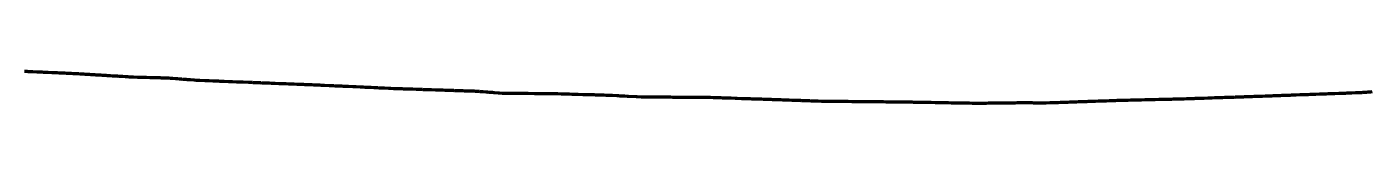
# Model space of a CAD drawing. Header units: metres. Extents: x 599858 to 604892, y 1147555 to 1148052.
# Drawn here: x 603479 to 604136, y 1147743 to 1147758 of the extents above; entities that cross this region are included whole.
import ezdxf

# ---------------------------------------------------------------- set-up
doc = ezdxf.new("R2010")
doc.units = ezdxf.units.M
doc.header["$MEASUREMENT"] = 0
doc.linetypes.add('DGN Style 5', pattern=[112.216283, 48.092693, -64.12359])
doc.layers.add('TF_T_---_Kabl-_2', color=5, linetype='DGN Style 5', lineweight=70)

msp = doc.modelspace()

# ---------------------------------------------------------------- linework, layer by layer
at = {"layer": 'TF_T_---_Kabl-_2'}
msp.add_polyline3d([(604135.59, 1147748.45, 39.776088), (604134.78, 1147748.39, 39.78), (604134.25, 1147748.34, 39.77), (604133.55, 1147748.29, 39.75), (604132.88, 1147748.24, 39.78), (604131.98, 1147748.17, 39.82), (604131.13, 1147748.1, 39.81), (604130.524571, 1147748.054828, 39.822283), (604129.86, 1147748.03, 39.83), (604129.25, 1147748, 39.83), (604128.36, 1147747.97, 39.85), (604127.45, 1147747.94, 39.84), (604125.75, 1147747.88, 39.82), (604124.71, 1147747.84, 39.79), (604124.45, 1147747.83, 39.84), (604123.28, 1147747.79, 39.84), (604122.61, 1147747.76, 39.85), (604121.37, 1147747.72, 39.86), (604121.19, 1147747.71, 39.86), (604119.4, 1147747.65, 39.86), (604117.42, 1147747.57, 39.81), (604117.06, 1147747.56, 39.77), (604116.55, 1147747.54, 39.76), (604115.95, 1147747.52, 39.75), (604114.56, 1147747.47, 39.73), (604114.17, 1147747.45, 39.75), (604113.19, 1147747.42, 39.8), (604112.11, 1147747.38, 39.87), (604110.91, 1147747.34, 39.89), (604109.9, 1147747.3, 39.88), (604108.07, 1147747.23, 39.83), (604107.92, 1147747.23, 39.83), (604107.23, 1147747.2, 39.87), (604106.78, 1147747.19, 39.89), (604106.23, 1147747.17, 39.89), (604105.81, 1147747.15, 39.93), (604105.42, 1147747.14, 39.94), (604104.41, 1147747.1, 39.92), (604103.43, 1147747.06, 39.89), (604101.8, 1147747, 39.84), (604101.31, 1147746.99, 39.85), (604100.36, 1147746.95, 39.88), (604098.54, 1147746.89, 39.87), (604097.55, 1147746.85, 39.91), (604096.8, 1147746.82, 39.87), (604096.15, 1147746.8, 39.93), (604095.53, 1147746.78, 39.95), (604094.93, 1147746.75, 39.94), (604094.11, 1147746.72, 39.94), (604093.88, 1147746.72, 39.94), (604093.31, 1147746.7, 39.92), (604091.57, 1147746.63, 39.93), (604091.51, 1147746.63, 39.94), (604090.8, 1147746.6, 39.96), (604090.13, 1147746.58, 39.93), (604089.88, 1147746.57, 39.93), (604089.32, 1147746.55, 39.98), (604089.16, 1147746.54, 39.98), (604089.08, 1147746.54, 39.98), (604088.51, 1147746.52, 39.99), (604087.23, 1147746.47, 39.98), (604086.85, 1147746.46, 40.01), (604086.24, 1147746.44, 40.01), (604085.59, 1147746.41, 39.99), (604085.16, 1147746.4, 39.96), (604084.98, 1147746.39, 39.96), (604084.44, 1147746.37, 39.99), (604083.31, 1147746.33, 39.92), (604081.98, 1147746.28, 39.97), (604081.78, 1147746.28, 40.01), (604081.01, 1147746.25, 40.03), (604080.75, 1147746.24, 40.02), (604080.64, 1147746.23, 40.03), (604079.95, 1147746.21, 40.01), (604079.78, 1147746.2, 40.01), (604079.54, 1147746.19, 40), (604078.86, 1147746.17, 40.01), (604078.619338, 1147746.155399, 40.007322), (604078.04, 1147746.14, 39.99), (604077.05, 1147746.11, 39.99), (604076.71, 1147746.1, 40.02), (604075.76, 1147746.06, 40.06), (604075.69, 1147746.06, 40.06), (604075.67, 1147746.06, 40.06), (604074.08, 1147746.01, 39.97), (604073.18, 1147745.98, 39.97), (604072.96, 1147745.97, 39.97), (604072.44, 1147745.95, 39.97), (604071.74, 1147745.93, 39.99), (604071.46, 1147745.92, 39.98), (604070.36, 1147745.88, 39.88), (604069.91, 1147745.87, 39.94), (604068.69, 1147745.83, 39.95), (604068.36, 1147745.81, 39.91), (604068.23, 1147745.81, 39.93), (604067.44, 1147745.78, 39.89), (604066.9, 1147745.77, 39.95), (604065.77, 1147745.73, 39.96), (604065.56, 1147745.72, 39.95), (604065.3, 1147745.71, 39.95), (604064.49, 1147745.68, 39.97), (604063.68, 1147745.66, 39.97), (604062.52, 1147745.62, 39.96), (604061.7, 1147745.59, 40), (604061.25, 1147745.58, 39.99), (604061.13, 1147745.57, 40), (604060.8, 1147745.56, 39.95), (604059.89, 1147745.53, 39.91), (604059.37, 1147745.51, 39.98), (604058.76, 1147745.49, 40.03), (604058.68, 1147745.49, 40.02), (604057.34, 1147745.44, 40.04), (604056.91, 1147745.43, 40.04), (604056.76, 1147745.42, 40.04), (604056.41, 1147745.41, 40.03), (604056.34, 1147745.41, 40.03), (604055.33, 1147745.38, 40.03), (604053.56, 1147745.32, 40.01), (604052.48, 1147745.28, 40.03), (604051.64, 1147745.25, 40.05), (604049.37, 1147745.18, 40.03), (604049.08, 1147745.17, 40.06), (604048.83, 1147745.16, 40.01), (604048.32, 1147745.14, 40.07), (604047.32, 1147745.11, 40.08), (604046.47, 1147745.08, 40.06), (604045.61, 1147745.05, 40.02), (604044.92, 1147745.03, 40.02), (604043.66, 1147744.98, 40.03), (604042.71, 1147744.95, 40.02), (604042.643726, 1147744.946736, 40.021009), (604042.6, 1147744.95, 40.02), (604041.56, 1147744.92, 40.03), (604040.85, 1147744.91, 40.02), (604040.19, 1147744.89, 40.02), (604040.01, 1147744.89, 40.07), (604039.35, 1147744.87, 40.07), (604038.36, 1147744.85, 40.06), (604037.66, 1147744.83, 40.05), (604037.6, 1147744.83, 40.06), (604037.02, 1147744.82, 40.08), (604036.81, 1147744.81, 40.09), (604036.08, 1147744.79, 40.1), (604034.84, 1147744.77, 40.05), (604033.92, 1147744.74, 40.06), (604032.75, 1147744.72, 40.02), (604032.59, 1147744.71, 40.05), (604031.47, 1147744.69, 40.05), (604029.57, 1147744.64, 40.06), (604028.48, 1147744.61, 40.07), (604028.02, 1147744.6, 40.1), (604027.8, 1147744.6, 40.08), (604027.58, 1147744.59, 40.12), (604026.93, 1147744.58, 40.12), (604025.51, 1147744.54, 40.12), (604025.45, 1147744.54, 40.11), (604025.43, 1147744.54, 40.11), (604024.6, 1147744.52, 40.04), (604022.95, 1147744.48, 40.08), (604022.64, 1147744.48, 40.07), (604022.52, 1147744.47, 40.06), (604022.36, 1147744.47, 40.05), (604021.65, 1147744.45, 39.97), (604020.38, 1147744.42, 40), (604019.76, 1147744.41, 40.01), (604019.02, 1147744.39, 40.02), (604017.73, 1147744.36, 40.07), (604017.64, 1147744.36, 40.07), (604017.57, 1147744.36, 40.08), (604016.23, 1147744.33, 40.03), (604016.06, 1147744.32, 40.03), (604015.26, 1147744.3, 40.08), (604014.91, 1147744.29, 40.06), (604013.63, 1147744.26, 40.05), (604013.44, 1147744.26, 40.03), (604013.06, 1147744.25, 40.04), (604012.95, 1147744.25, 40.02), (604012.42, 1147744.24, 40.06), (604011.790964, 1147744.215913, 40.080379), (604011.15, 1147744.2, 40.1), (604010.26, 1147744.17, 40.1), (604009.12, 1147744.13, 40.09), (604008.73, 1147744.11, 40.1), (604007.4, 1147744.07, 40.08), (604007.36, 1147744.07, 40.08), (604007.2, 1147744.06, 40.08), (604005.66, 1147744.01, 40.12), (604004.98, 1147743.98, 40.14), (604003.42, 1147743.93, 40.07), (604003.27, 1147743.92, 40.06), (604003.23, 1147743.92, 40.06), (604001.73, 1147743.87, 40.13), (604000.28, 1147743.82, 40.15), (604000.05, 1147743.81, 40.14), (603999.71, 1147743.8, 40.13), (603999.65, 1147743.8, 40.15), (603998.97, 1147743.78, 40.14), (603998.17, 1147743.75, 40.16), (603997.77, 1147743.73, 40.14), (603997.51, 1147743.73, 40.15), (603996.89, 1147743.7, 40.17), (603996.2, 1147743.68, 40.18), (603995.64, 1147743.66, 40.18), (603994.82, 1147743.63, 40.2), (603994.45, 1147743.62, 40.2), (603994.12, 1147743.61, 40.19), (603993.67, 1147743.59, 40.19), (603993.29, 1147743.58, 40.16), (603992.13, 1147743.54, 40.19), (603991.3, 1147743.51, 40.19), (603990.43, 1147743.48, 40.2), (603990.2, 1147743.47, 40.19), (603990.03, 1147743.47, 40.19), (603989.19, 1147743.44, 40.18), (603988.8, 1147743.42, 40.08), (603988.51, 1147743.41, 40.14), (603988.41, 1147743.41, 40.17), (603987.99, 1147743.4, 40.15), (603986.95, 1147743.36, 40.08), (603986.74, 1147743.35, 40.09), (603985.31, 1147743.3, 40.21), (603984.46, 1147743.27, 40.22), (603983.44, 1147743.24, 40.19), (603982.24, 1147743.2, 40.15), (603981.185342, 1147743.155064, 40.179926), (603979.87, 1147743.12, 40.21), (603979.6, 1147743.11, 40.22), (603979.18, 1147743.1, 40.22), (603978.13, 1147743.07, 40.19), (603976.4, 1147743.02, 40.13), (603976.12, 1147743.01, 40.12), (603975.02, 1147742.98, 40.13), (603974.312178, 1147742.956636, 40.127716), (603973.91, 1147742.97, 40.12), (603973.14, 1147742.98, 40.19), (603973.13, 1147742.98, 40.19), (603973.12, 1147742.98, 40.19), (603973.11, 1147742.98, 40.18), (603973.1, 1147742.98, 40.19), (603972.17, 1147743, 40.17), (603972.12, 1147743, 40.17), (603971.95, 1147743.01, 40.15), (603971.27, 1147743.02, 40.11), (603970.59, 1147743.03, 40.04), (603970.03, 1147743.04, 40.05), (603969.5, 1147743.05, 40.06), (603968.39, 1147743.08, 40.04), (603967.36, 1147743.1, 40.13), (603967.19, 1147743.1, 40.12), (603966.692265, 1147743.108001, 40.12894), (603965.93, 1147743.1, 40.16), (603965.29, 1147743.09, 40.18), (603964.89, 1147743.09, 40.21), (603964.25, 1147743.08, 40.22), (603963.9, 1147743.08, 40.1), (603963.73, 1147743.07, 40.06), (603963.22, 1147743.07, 40.05), (603962.66, 1147743.06, 40.11), (603962.37, 1147743.06, 40.14), (603962.17, 1147743.06, 40.1), (603961.3, 1147743.04, 40.01), (603960.93, 1147743.04, 40.07), (603960.27, 1147743.03, 39.98), (603959.66, 1147743.02, 40.05), (603959.35, 1147743.02, 40.1), (603959.1, 1147743.02, 40.11), (603958.66, 1147743.01, 40.1), (603957.88, 1147743, 40.03), (603957.48, 1147743, 40.05), (603956.26, 1147742.98, 40.11), (603955.99, 1147742.98, 40.13), (603955.75, 1147742.98, 40.14), (603955.54, 1147742.97, 40.13), (603954.72, 1147742.96, 40.19), (603954.55, 1147742.96, 40.18), (603952.95, 1147742.94, 40.15), (603952.22, 1147742.93, 40.15), (603951.36, 1147742.92, 40.1), (603950.54, 1147742.91, 40.1), (603948.31, 1147742.89, 40.1), (603947.11, 1147742.87, 40.2), (603947.09, 1147742.87, 40.2), (603945.79, 1147742.86, 40.11), (603945.3, 1147742.85, 40.15), (603944.33, 1147742.84, 40.25), (603944.1, 1147742.84, 40.27), (603943.94, 1147742.83, 40.24), (603943.8, 1147742.83, 40.24), (603943.2, 1147742.82, 40.22), (603942.802478, 1147742.822245, 40.237017), (603941.93, 1147742.84, 40.28), (603940.8, 1147742.86, 40.26), (603940.43, 1147742.86, 40.19), (603938.9, 1147742.89, 40.23), (603938.01, 1147742.9, 40.21), (603937.64, 1147742.91, 40.23), (603936.41, 1147742.93, 40.25), (603935.96, 1147742.94, 40.28), (603935.61, 1147742.95, 40.27), (603934.68, 1147742.96, 40.28), (603934.46, 1147742.97, 40.27), (603934.33, 1147742.97, 40.27), (603933.45, 1147742.98, 40.28), (603931.31, 1147743.02, 40.23), (603930.1, 1147743.04, 40.23), (603928.7, 1147743.07, 40.25), (603927.42, 1147743.09, 40.24), (603926.23, 1147743.11, 40.24), (603926.13, 1147743.11, 40.25), (603925.46, 1147743.12, 40.25), (603924.48, 1147743.14, 40.27), (603924, 1147743.15, 40.28), (603923.29, 1147743.16, 40.24), (603922.16, 1147743.18, 40.24), (603920.23, 1147743.22, 40.18), (603919.56, 1147743.23, 40.24), (603919.07, 1147743.24, 40.25), (603918.34, 1147743.25, 40.24), (603918, 1147743.26, 40.26), (603917.7, 1147743.26, 40.24), (603916.86, 1147743.28, 40.17), (603916.13, 1147743.29, 40.16), (603915.11, 1147743.31, 40.19), (603914.85, 1147743.31, 40.23), (603914.13, 1147743.32, 40.25), (603913.67, 1147743.33, 40.26), (603913.4, 1147743.34, 40.24), (603912.72, 1147743.35, 40.22), (603911.79, 1147743.37, 40.19), (603911.56, 1147743.37, 40.21), (603910.93, 1147743.38, 40.16), (603909.86, 1147743.4, 40.21), (603908.92, 1147743.42, 40.26), (603908.41, 1147743.42, 40.24), (603908.28, 1147743.43, 40.22), (603908.11981, 1147743.433873, 40.213807), (603907.8, 1147743.43, 40.21), (603906.81, 1147743.44, 40.25), (603906.1, 1147743.45, 40.24), (603905.74, 1147743.45, 40.23), (603905.53, 1147743.46, 40.23), (603905.18, 1147743.46, 40.21), (603904.07, 1147743.47, 40.24), (603902.88, 1147743.48, 40.23), (603901.59, 1147743.49, 40.21), (603900.38, 1147743.51, 40.27), (603899.86, 1147743.51, 40.29), (603899.67, 1147743.51, 40.28), (603899.52, 1147743.51, 40.29), (603898.66, 1147743.52, 40.29), (603898.27, 1147743.53, 40.29), (603896.89, 1147743.54, 40.25), (603896.66, 1147743.54, 40.24), (603895.51, 1147743.55, 40.29), (603895.3, 1147743.55, 40.29), (603894.1, 1147743.57, 40.26), (603893.48, 1147743.57, 40.25), (603892.13, 1147743.59, 40.21), (603890.4, 1147743.6, 40.24), (603890.31, 1147743.6, 40.24), (603889.86, 1147743.61, 40.25), (603889.07, 1147743.62, 40.17), (603888.25, 1147743.62, 40.22), (603887.82, 1147743.63, 40.21), (603887.51, 1147743.63, 40.22), (603886.55, 1147743.64, 40.25), (603885.06, 1147743.65, 40.29), (603883.86, 1147743.67, 40.28), (603883.17, 1147743.67, 40.3), (603881.79, 1147743.69, 40.25), (603881.42, 1147743.69, 40.26), (603879.63, 1147743.71, 40.32), (603879.25, 1147743.71, 40.32), (603879.02, 1147743.71, 40.29), (603877.2, 1147743.73, 40.28), (603876.4, 1147743.74, 40.29), (603875.57, 1147743.75, 40.32), (603874.9, 1147743.75, 40.32), (603874.13, 1147743.76, 40.29), (603873.45, 1147743.77, 40.29), (603872.36, 1147743.78, 40.32), (603871.74, 1147743.78, 40.32), (603870.48, 1147743.8, 40.34), (603869.53, 1147743.81, 40.34), (603867.02, 1147743.83, 40.32), (603866.98364, 1147743.830468, 40.318892), (603866.68, 1147743.84, 40.32), (603865.1, 1147743.9, 40.28), (603864.86, 1147743.9, 40.32), (603864.01, 1147743.93, 40.32), (603862.82, 1147743.98, 40.31), (603862.79, 1147743.98, 40.31), (603862.35, 1147743.99, 40.35), (603862.12, 1147744, 40.36), (603861.43, 1147744.02, 40.36), (603861.19, 1147744.03, 40.35), (603860.72, 1147744.05, 40.36), (603858.23, 1147744.14, 40.34), (603858.16, 1147744.14, 40.34), (603857.68, 1147744.16, 40.34), (603857.1, 1147744.18, 40.31), (603856.98, 1147744.18, 40.31), (603856.46, 1147744.2, 40.33), (603855.850454, 1147744.220913, 40.318964), (603855.06, 1147744.25, 40.3), (603854.87, 1147744.25, 40.31), (603854.68, 1147744.26, 40.26), (603852.48, 1147744.33, 40.32), (603852.39, 1147744.34, 40.32), (603852.32, 1147744.34, 40.32), (603850.89, 1147744.38, 40.24), (603850.06, 1147744.41, 40.32), (603849.63, 1147744.43, 40.35), (603849.34, 1147744.44, 40.34), (603848.77, 1147744.46, 40.28), (603848, 1147744.48, 40.21), (603847.91, 1147744.48, 40.21), (603847.82, 1147744.49, 40.2), (603846.85, 1147744.52, 40.16), (603846.45, 1147744.53, 40.2), (603845.97, 1147744.55, 40.26), (603845.68, 1147744.56, 40.26), (603845.19, 1147744.57, 40.2), (603843.64, 1147744.63, 40.27), (603843.07, 1147744.64, 40.23), (603842.89, 1147744.65, 40.23), (603842.79, 1147744.65, 40.25), (603842.7, 1147744.66, 40.24), (603842.02, 1147744.68, 40.18), (603841.57, 1147744.69, 40.23), (603840.24, 1147744.74, 40.27), (603839.81, 1147744.75, 40.28), (603839.24, 1147744.77, 40.23), (603838.73, 1147744.79, 40.23), (603838.29, 1147744.8, 40.24), (603837.3, 1147744.84, 40.2), (603836.37, 1147744.87, 40.17), (603834.93, 1147744.91, 40.19), (603834.05, 1147744.94, 40.22), (603833.9, 1147744.95, 40.21), (603833.54, 1147744.96, 40.23), (603833.09, 1147744.98, 40.2), (603832.63, 1147744.99, 40.21), (603831.87, 1147745.02, 40.19), (603831.3, 1147745.04, 40.17), (603830.41, 1147745.06, 40.2), (603829.91, 1147745.08, 40.21), (603828.69, 1147745.12, 40.25), (603827.54, 1147745.16, 40.24), (603825.55, 1147745.23, 40.25), (603824.55, 1147745.26, 40.25), (603822.56, 1147745.33, 40.24), (603821.65, 1147745.36, 40.26), (603820.44, 1147745.4, 40.28), (603818.88, 1147745.45, 40.24), (603818.39, 1147745.46, 40.2), (603817.48, 1147745.49, 40.12), (603816.17, 1147745.54, 40.21), (603815.88, 1147745.55, 40.25), (603815.02, 1147745.58, 40.24), (603814.31, 1147745.6, 40.22), (603813.99, 1147745.61, 40.21), (603812.48, 1147745.66, 40.22), (603812.18, 1147745.67, 40.21), (603811.91, 1147745.68, 40.22), (603811.884096, 1147745.68022, 40.217027), (603811.13, 1147745.69, 40.26), (603810.84, 1147745.69, 40.25), (603810.66, 1147745.69, 40.26), (603809.61, 1147745.7, 40.2), (603807.88, 1147745.71, 40.25), (603807.51, 1147745.71, 40.22), (603807.24, 1147745.71, 40.25), (603806.32, 1147745.72, 40.26), (603805.71, 1147745.73, 40.23), (603804.35, 1147745.74, 40.23), (603802.89, 1147745.75, 40.26), (603802.28, 1147745.75, 40.27), (603801.89, 1147745.75, 40.29), (603801.04, 1147745.76, 40.32), (603800.7, 1147745.76, 40.32), (603800.41, 1147745.77, 40.32), (603798.83, 1147745.78, 40.32), (603798.48, 1147745.78, 40.27), (603797.96, 1147745.78, 40.3), (603796.7, 1147745.79, 40.33), (603796.3, 1147745.8, 40.31), (603795.49, 1147745.8, 40.36), (603794.11, 1147745.81, 40.35), (603792.97, 1147745.82, 40.35), (603792.21, 1147745.83, 40.3), (603791.67, 1147745.83, 40.34), (603788.89, 1147745.85, 40.37), (603788.8, 1147745.85, 40.37), (603788.62, 1147745.85, 40.37), (603788.57, 1147745.85, 40.38), (603785.98, 1147745.87, 40.39), (603785.87, 1147745.88, 40.39), (603785.81, 1147745.88, 40.39), (603785.71, 1147745.88, 40.39), (603785.66, 1147745.88, 40.39), (603781.99, 1147745.9, 40.39), (603781.51, 1147745.91, 40.4), (603780.66, 1147745.91, 40.45), (603780.65, 1147745.91, 40.45), (603779.94, 1147745.92, 40.41), (603779.82, 1147745.92, 40.41), (603779.53, 1147745.92, 40.42), (603778.538088, 1147745.928721, 40.441304), (603776.64, 1147746.03, 40.46), (603776.57, 1147746.03, 40.45), (603776.18, 1147746.05, 40.45), (603772.49, 1147746.23, 40.4), (603771.87, 1147746.27, 40.39), (603770.66, 1147746.33, 40.38), (603770.36, 1147746.34, 40.37), (603769.86, 1147746.37, 40.34), (603768.56, 1147746.43, 40.32), (603768.24, 1147746.45, 40.33), (603767.48, 1147746.49, 40.35), (603767.17, 1147746.5, 40.34), (603766.78, 1147746.52, 40.31), (603764.66, 1147746.63, 40.31), (603764.1, 1147746.66, 40.32), (603764.02, 1147746.66, 40.32), (603762.68, 1147746.73, 40.28), (603762.048227, 1147746.76128, 40.298999), (603761.84, 1147746.77, 40.31), (603761.47, 1147746.78, 40.32), (603760.34, 1147746.81, 40.27), (603757.79, 1147746.89, 40.31), (603757.61, 1147746.89, 40.3), (603757.27, 1147746.9, 40.31), (603756.21, 1147746.93, 40.31), (603755.65, 1147746.95, 40.3), (603754.51, 1147746.98, 40.3), (603754.1, 1147746.99, 40.29), (603753.73, 1147747.01, 40.29), (603752.5, 1147747.04, 40.25), (603752.18, 1147747.05, 40.26), (603751.17, 1147747.08, 40.29), (603750.53, 1147747.1, 40.29), (603750.23, 1147747.11, 40.26), (603750.08, 1147747.11, 40.26), (603747.79, 1147747.18, 40.17), (603747.46, 1147747.19, 40.21), (603746.92, 1147747.21, 40.2), (603746.35, 1147747.22, 40.24), (603746.12, 1147747.23, 40.25), (603744.87, 1147747.27, 40.26), (603743.65, 1147747.3, 40.24), (603742.9, 1147747.32, 40.25), (603742.57, 1147747.33, 40.26), (603741.03, 1147747.38, 40.29), (603740.5, 1147747.4, 40.27), (603739.9, 1147747.41, 40.26), (603739.5, 1147747.42, 40.24), (603737.91, 1147747.47, 40.26), (603737.73, 1147747.48, 40.31), (603737.28, 1147747.49, 40.31), (603736.61, 1147747.51, 40.31), (603735.81, 1147747.53, 40.28), (603735.58843, 1147747.53795, 40.283595), (603733.99, 1147747.55, 40.33), (603733.91, 1147747.55, 40.34), (603732.15, 1147747.56, 40.35), (603731.39, 1147747.57, 40.32), (603730.46, 1147747.57, 40.24), (603730.31, 1147747.57, 40.24), (603729.21, 1147747.58, 40.36), (603729, 1147747.58, 40.35), (603728.68, 1147747.58, 40.37), (603727.27, 1147747.59, 40.36), (603727, 1147747.59, 40.35), (603726.55, 1147747.6, 40.35), (603723.37, 1147747.62, 40.38), (603723.04, 1147747.62, 40.37), (603722.75, 1147747.62, 40.38), (603719.96, 1147747.64, 40.39), (603719.93, 1147747.64, 40.4), (603719.86, 1147747.64, 40.41), (603719.8, 1147747.64, 40.41), (603719.61, 1147747.64, 40.41), (603717.73, 1147747.65, 40.41), (603717.7, 1147747.65, 40.41), (603717.66, 1147747.65, 40.41), (603716.34, 1147747.66, 40.43), (603716.32, 1147747.66, 40.43), (603715.8, 1147747.66, 40.43), (603713.57, 1147747.68, 40.41), (603713.01, 1147747.68, 40.38), (603711.45, 1147747.69, 40.41), (603711.205626, 1147747.692024, 40.407349), (603710.85, 1147747.72, 40.41), (603709.4, 1147747.83, 40.41), (603709.2, 1147747.85, 40.4), (603708.77, 1147747.88, 40.41), (603706.97, 1147748.02, 40.41), (603706.94, 1147748.02, 40.41), (603706.93, 1147748.03, 40.41), (603706.69, 1147748.04, 40.4), (603706.02, 1147748.1, 40.38), (603705.96, 1147748.1, 40.38), (603705.67, 1147748.12, 40.37), (603705.66, 1147748.13, 40.37), (603705.53, 1147748.14, 40.37), (603705.47, 1147748.14, 40.37), (603704.1, 1147748.25, 40.24), (603703.52, 1147748.29, 40.33), (603703.4, 1147748.3, 40.33), (603702.86, 1147748.34, 40.22), (603701.43, 1147748.46, 40.3), (603700.77, 1147748.51, 40.31), (603700.39, 1147748.54, 40.32), (603700.24, 1147748.55, 40.3), (603700, 1147748.57, 40.29), (603699.71, 1147748.59, 40.28), (603699.38, 1147748.62, 40.29), (603698.59, 1147748.68, 40.28), (603698.325572, 1147748.70201, 40.284136), (603697.5, 1147748.73, 40.32), (603697.03, 1147748.74, 40.31), (603695.94, 1147748.78, 40.33), (603695.63, 1147748.79, 40.31), (603695.49, 1147748.79, 40.33), (603695.35, 1147748.8, 40.33), (603693.78, 1147748.85, 40.27), (603693.12, 1147748.87, 40.29), (603693, 1147748.87, 40.32), (603692.46, 1147748.89, 40.33), (603692.33, 1147748.9, 40.32), (603691.45, 1147748.92, 40.33), (603690.98, 1147748.94, 40.32), (603690.81, 1147748.94, 40.31), (603690.23, 1147748.96, 40.31), (603689.76, 1147748.98, 40.27), (603689.55, 1147748.99, 40.27), (603687.51, 1147749.05, 40.27), (603687.11, 1147749.07, 40.27), (603686.09, 1147749.1, 40.28), (603685.97, 1147749.1, 40.28), (603685.54, 1147749.12, 40.27), (603683.14, 1147749.19, 40.29), (603683.05, 1147749.2, 40.29), (603682.93, 1147749.2, 40.29), (603682.88, 1147749.2, 40.3), (603681.81, 1147749.24, 40.3), (603680.74, 1147749.27, 40.33), (603680.52, 1147749.28, 40.32), (603680.42, 1147749.28, 40.31), (603680.14, 1147749.29, 40.33), (603678.93, 1147749.33, 40.31), (603678.19, 1147749.36, 40.29), (603678.18, 1147749.36, 40.29), (603676.28, 1147749.42, 40.31), (603676.14, 1147749.42, 40.31), (603675.66, 1147749.44, 40.28), (603675.4, 1147749.45, 40.26), (603673.82, 1147749.5, 40.29), (603673.2, 1147749.52, 40.28), (603672.6, 1147749.54, 40.29), (603672.46, 1147749.54, 40.27), (603672.3, 1147749.55, 40.26), (603672.16, 1147749.55, 40.25), (603671.78, 1147749.56, 40.27), (603670.08, 1147749.62, 40.28), (603669.87, 1147749.63, 40.28), (603669.59, 1147749.64, 40.28), (603668.77, 1147749.66, 40.27), (603667.02, 1147749.72, 40.21), (603666.93, 1147749.72, 40.22), (603666.17, 1147749.75, 40.21), (603665.54, 1147749.77, 40.2), (603664.99, 1147749.78, 40.2), (603664.34, 1147749.81, 40.22), (603663.3, 1147749.84, 40.22), (603662.53, 1147749.86, 40.23), (603661.9, 1147749.89, 40.22), (603659.68, 1147749.96, 40.24), (603658.376015, 1147750.002392, 40.248837), (603658.31, 1147750, 40.25), (603658.27, 1147750.01, 40.22), (603657.83, 1147750.03, 40.25), (603656.29, 1147750.1, 40.24), (603655.71, 1147750.12, 40.23), (603655.68, 1147750.12, 40.23), (603655.16, 1147750.15, 40.24), (603653.19, 1147750.24, 40.23), (603652.82, 1147750.25, 40.24), (603652.48, 1147750.27, 40.23), (603652, 1147750.29, 40.2), (603651.33, 1147750.32, 40.24), (603650.71, 1147750.35, 40.13), (603650.64, 1147750.35, 40.14), (603650.56, 1147750.36, 40.16), (603650.21, 1147750.37, 40.22), (603650.09, 1147750.38, 40.22), (603648.87, 1147750.43, 40.24), (603648.42, 1147750.45, 40.23), (603648.38, 1147750.46, 40.23), (603648.28, 1147750.46, 40.24), (603648.18, 1147750.47, 40.24), (603646.78, 1147750.53, 40.19), (603646.47, 1147750.54, 40.22), (603646.07, 1147750.56, 40.16), (603645.75, 1147750.58, 40.2), (603643.84, 1147750.66, 40.27), (603643.79, 1147750.67, 40.27), (603643.74, 1147750.67, 40.27), (603642.8, 1147750.71, 40.19), (603642.4, 1147750.73, 40.17), (603641.62, 1147750.76, 40.18), (603641.3, 1147750.78, 40.21), (603639.35, 1147750.87, 40.2), (603638.79, 1147750.89, 40.18), (603638.58, 1147750.9, 40.18), (603637.91, 1147750.93, 40.24), (603637.85, 1147750.94, 40.23), (603637.73, 1147750.94, 40.24), (603635.73, 1147751.03, 40.15), (603635.13, 1147751.06, 40.19), (603634.3, 1147751.1, 40.18), (603633.99, 1147751.11, 40.21), (603633.03, 1147751.16, 40.22), (603632.42, 1147751.18, 40.2), (603631.16, 1147751.24, 40.12), (603630.08, 1147751.29, 40.21), (603629.07, 1147751.34, 40.22), (603628.66, 1147751.36, 40.21), (603627.74, 1147751.4, 40.24), (603627.49, 1147751.41, 40.24), (603626.9, 1147751.44, 40.19), (603626.21, 1147751.47, 40.12), (603623.87, 1147751.57, 40.13), (603623.28, 1147751.6, 40.12), (603623.01, 1147751.61, 40.14), (603622.55, 1147751.64, 40.14), (603622.11, 1147751.66, 40.11), (603621.67, 1147751.68, 40.17), (603621.13, 1147751.7, 40.13), (603619.53, 1147751.77, 40.13), (603619.365888, 1147751.776002, 40.143138), (603619.21, 1147751.79, 40.16), (603619, 1147751.79, 40.13), (603618.81, 1147751.8, 40.09), (603617.78, 1147751.84, 40.15), (603617.11, 1147751.87, 40.17), (603616.31, 1147751.9, 40.09), (603615.49, 1147751.93, 40.11), (603615.36, 1147751.94, 40.13), (603614.27, 1147751.98, 40.15), (603613.68, 1147752, 40.15), (603613.19, 1147752.02, 40.16), (603612.38, 1147752.05, 40.15), (603611.33, 1147752.09, 40.13), (603610.6, 1147752.12, 40.13), (603609.1, 1147752.18, 40.13), (603608.64, 1147752.2, 40.13), (603607.07, 1147752.26, 40.17), (603606.51, 1147752.28, 40.16), (603605.29, 1147752.33, 40.15), (603605.16, 1147752.33, 40.13), (603604.87, 1147752.35, 40.14), (603604.13, 1147752.37, 40.15), (603603.72, 1147752.39, 40.15), (603603.57, 1147752.4, 40.16), (603602.64, 1147752.43, 40.12), (603601.68, 1147752.47, 40.16), (603599.89, 1147752.54, 40.17), (603599.34, 1147752.56, 40.2), (603599.3, 1147752.56, 40.2), (603599.25, 1147752.56, 40.2), (603599.16, 1147752.57, 40.2), (603598.11, 1147752.61, 40.18), (603596.99, 1147752.65, 40.1), (603596.23, 1147752.68, 40.21), (603595.66, 1147752.7, 40.2), (603595.51, 1147752.71, 40.2), (603595.21, 1147752.72, 40.21), (603594.28, 1147752.76, 40.1), (603594.08, 1147752.77, 40.1), (603593.2, 1147752.8, 40.14), (603592.8, 1147752.82, 40.1), (603592.46, 1147752.83, 40.11), (603590.68, 1147752.9, 40.18), (603590.42, 1147752.91, 40.18), (603590.37, 1147752.91, 40.19), (603589.97, 1147752.93, 40.18), (603589.06, 1147752.96, 40.19), (603588.82, 1147752.97, 40.18), (603588.64, 1147752.98, 40.18), (603587.55, 1147753.02, 40.12), (603586.79, 1147753.05, 40.15), (603584.3, 1147753.15, 40.18), (603583.68, 1147753.17, 40.17), (603583.58, 1147753.18, 40.17), (603583.56, 1147753.18, 40.17), (603583.34, 1147753.18, 40.17), (603582.51, 1147753.22, 40.17), (603582.29, 1147753.23, 40.16), (603581.92, 1147753.24, 40.2), (603581.05, 1147753.27, 40.16), (603578.96, 1147753.36, 40.21), (603578.87, 1147753.36, 40.21), (603578.64, 1147753.37, 40.23), (603577.03, 1147753.43, 40.24), (603577.02, 1147753.43, 40.24), (603577.01, 1147753.43, 40.24), (603574.93, 1147753.51, 40.17), (603574.5, 1147753.53, 40.17), (603574.14, 1147753.54, 40.15), (603573.69, 1147753.56, 40.11), (603572.81, 1147753.6, 40.18), (603572.24, 1147753.62, 40.16), (603571.34, 1147753.65, 40.15), (603570.53, 1147753.68, 40.16), (603569.89, 1147753.71, 40.18), (603569.49, 1147753.72, 40.19), (603567.55, 1147753.8, 40.14), (603567, 1147753.82, 40.12), (603566.92, 1147753.83, 40.12), (603565.72, 1147753.87, 40.19), (603565.43, 1147753.88, 40.19), (603563.13, 1147753.97, 40.14), (603563.08, 1147753.97, 40.14), (603563.01, 1147753.98, 40.15), (603562.1798, 1147754.008539, 40.150966), (603561.52, 1147754.06, 40.14), (603561.22, 1147754.08, 40.16), (603560.27, 1147754.16, 40.11), (603558.45, 1147754.3, 40.17), (603558.44, 1147754.3, 40.17), (603556.67, 1147754.43, 40.1), (603556.62, 1147754.44, 40.1), (603556.44, 1147754.45, 40.11), (603555.6, 1147754.51, 40.09), (603555.29, 1147754.54, 40.05), (603554.96, 1147754.56, 40.08), (603554.61, 1147754.59, 40.06), (603554.2, 1147754.62, 39.94), (603553.11, 1147754.71, 40.02), (603552.11, 1147754.78, 40.03), (603551.35, 1147754.84, 40.02), (603549.95, 1147754.95, 39.93), (603549.56, 1147754.98, 39.94), (603549.27, 1147755, 40.05), (603548.67, 1147755.05, 40.07), (603547.85, 1147755.11, 40.06), (603547.55, 1147755.13, 40.06), (603547.453173, 1147755.141623, 40.062114), (603547.1, 1147755.15, 40.08), (603546.77, 1147755.16, 40.09), (603546.51, 1147755.17, 40.08), (603546.3, 1147755.17, 40.09), (603545.21, 1147755.21, 40.02), (603543.98, 1147755.24, 40.12), (603543.82, 1147755.25, 40.13), (603543.76, 1147755.25, 40.13), (603542.56, 1147755.28, 40.1), (603541.81, 1147755.3, 39.99), (603540.67, 1147755.34, 40.05), (603540.66, 1147755.34, 40.06), (603540.37, 1147755.35, 40.05), (603538.64, 1147755.4, 40.02), (603537.07, 1147755.44, 40.06), (603536.92, 1147755.45, 40.05), (603536.85, 1147755.45, 40.05), (603535.85, 1147755.48, 40.1), (603535.19, 1147755.5, 40.1), (603535.06, 1147755.5, 40.11), (603534.39, 1147755.52, 40.07), (603533.88, 1147755.54, 40.08), (603533.3, 1147755.55, 40.04), (603532.63, 1147755.57, 40.06), (603530.65, 1147755.63, 40.15), (603529.61, 1147755.66, 40.15), (603529.32, 1147755.68, 40.14), (603528.62, 1147755.72, 40.17), (603527.83, 1147755.77, 40.17), (603526.8, 1147755.83, 40.16), (603525.47, 1147755.91, 40.11), (603524.99, 1147755.94, 40.07), (603523.35, 1147756.04, 40.1), (603522.84, 1147756.07, 40.12), (603522.46, 1147756.09, 40.14), (603520.81, 1147756.19, 40.12), (603520.46, 1147756.21, 40.11), (603520.4, 1147756.22, 40.11), (603519.21, 1147756.29, 40.12), (603518.69, 1147756.32, 40.1), (603518.59, 1147756.32, 40.11), (603517.85, 1147756.37, 40.08), (603517.64, 1147756.38, 40.06), (603517.42, 1147756.4, 40.08), (603515.75, 1147756.5, 40.08), (603515.43, 1147756.51, 40.06), (603515.22, 1147756.53, 40.05), (603514.78, 1147756.55, 40.08), (603514.68, 1147756.56, 40.08), (603514.4, 1147756.58, 40.05), (603514.07, 1147756.6, 40.06), (603512.81, 1147756.67, 39.99), (603512.17, 1147756.71, 39.93), (603511.9, 1147756.73, 39.91), (603511.09, 1147756.78, 39.93), (603510.04, 1147756.84, 39.99), (603509.88, 1147756.85, 40.02), (603509.77, 1147756.86, 40.02), (603509.18, 1147756.89, 40.04), (603508.01, 1147756.96, 40.05), (603507.9, 1147756.97, 40.05), (603507.08, 1147757.02, 40.05), (603506.4, 1147757.06, 40.02), (603506.22, 1147757.07, 40.02), (603505.15, 1147757.13, 40), (603504.84, 1147757.15, 39.96), (603504.38, 1147757.18, 39.92), (603504.07, 1147757.2, 39.95), (603503.79, 1147757.22, 39.96), (603503.57, 1147757.23, 39.92), (603502.63, 1147757.29, 39.91), (603502.583186, 1147757.287187, 39.920499), (603501.86, 1147757.32, 39.99), (603501.18, 1147757.35, 39.99), (603500.28, 1147757.39, 39.88), (603500.11, 1147757.4, 39.91), (603499.36, 1147757.43, 39.9), (603497.94, 1147757.49, 39.94), (603497.1, 1147757.53, 39.94), (603496.47, 1147757.56, 39.94), (603494.41, 1147757.65, 39.97), (603493.41, 1147757.69, 39.92), (603493.22, 1147757.7, 39.92), (603492.06, 1147757.75, 40), (603490.83, 1147757.81, 40.01), (603488.94, 1147757.89, 40), (603488.03, 1147757.93, 40.06), (603487.49, 1147757.95, 40.05), (603486.97, 1147757.98, 40.1), (603486.75, 1147757.99, 40.11), (603486.02, 1147758.02, 40.09), (603483.48, 1147758.13, 40.06), (603481.56, 1147758.22, 40.02), (603480.77, 1147758.25, 40.04), (603480.06, 1147758.28, 40.02), (603479.92, 1147758.29, 40.01), (603479.44, 1147758.31, 40.04), (603478.98, 1147758.33, 40.03), (603478.86, 1147758.34, 40.03), (603477.44, 1147758.4, 40.08)], dxfattribs=at)

doc.saveas('drawing.dxf')
